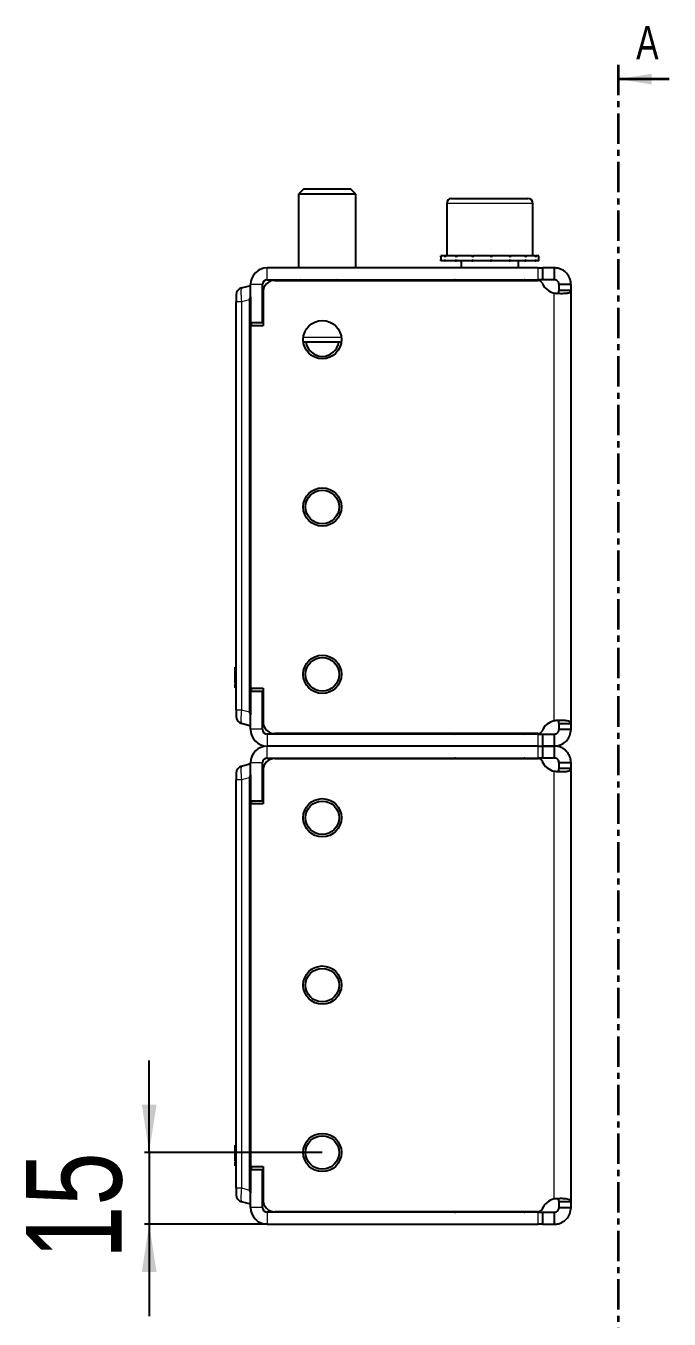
# Model space of a CAD drawing. Header units: millimetres. Extents: x 0 to 3822, y -962 to 586.
# Drawn here: x 1308.9 to 1443.4, y 269.5 to 540 of the extents above; entities that cross this region are included whole.
import ezdxf

# ---------------------------------------------------------------- set-up
doc = ezdxf.new("R2010")
doc.units = ezdxf.units.MM
doc.linetypes.add('CENTER', pattern=[10.16, 6.35, -1.27, 1.27, -1.27])
doc.layers.add('FORMAT', color=7, linetype='Continuous')
doc.styles.add('SLDTEXTSTYLE0', font='TXT', dxfattribs={"width": 0.75})
doc.dimstyles.new('SLDDIMSTYLE1', dxfattribs={"dimtxt": 20, "dimasz": 10, "dimexe": 0, "dimexo": 0.0625, "dimgap": 5, "dimtad": 2, "dimdec": 1, "dimrnd": 1e-09, "dimzin": 12, "dimdsep": 46, "dimtxsty": 'SLDTEXTSTYLE0', "dimsah": 1, "dimcen": 0.09, "dimadec": 0, "dimazin": 3, "dimtfac": 1, "dimtmove": 0, "dimatfit": 0, "dimfxl": 0, "dimfrac": 2, "dimtolj": 1, "dimtzin": 12, "dimarcsym": 0})

# ---------------------------------------------------------------- blocks, each defined once
blk = doc.blocks.new('_D_3')
at = {"layer": 'FORMAT'}
for p, q in [((1334.69, 304.39), (1334.69, 323.62)), ((1370.88, 304.39), (1333.69, 304.39)), ((1334.69, 304.39), (1334.69, 289.39)), ((1359.38, 289.39), (1333.69, 289.39)), ((1334.69, 289.39), (1334.69, 270.16))]:
    blk.add_line(p, q, dxfattribs=at)
for points in [[(1334.69, 304.39), (1336.23, 314.39), (1333.15, 314.39)], [(1334.69, 289.39), (1333.15, 279.39), (1336.23, 279.39)]]:
    blk.add_solid(points, dxfattribs=at)
at = {"layer": 'FORMAT', "insert": (1308.91, 282.11), "char_height": 20, "attachment_point": 1, "rotation": 90, "style": 'SLDTEXTSTYLE0'}
blk.add_mtext('15', dxfattribs=at)

msp = doc.modelspace()

# ---------------------------------------------------------------- linework, layer by layer
at = {"color": 7, "linetype": 'CENTER', "lineweight": 35}
msp.add_line((1432.76, 531.87), (1432.76, 263.4), dxfattribs=at)
at = {"color": 7, "linetype": 'Continuous', "lineweight": 35}
msp.add_line((1443.4, 528.87), (1432.76, 528.87), dxfattribs=at)
at = {"color": 7, "linetype": 'Continuous', "lineweight": 25}
for p, q in [((1366.97, 505.89), (1365.89, 504.82)), ((1376.82, 505.89), (1366.97, 505.89)), ((1377.89, 504.82), (1376.82, 505.89)), ((1365.89, 504.82), (1365.89, 489.39)), ((1377.89, 504.82), (1365.89, 504.82)), ((1377.89, 489.39), (1377.89, 504.82)), ((1397.89, 503.89), (1413.89, 503.89)), ((1413.89, 503.89), (1413.89, 503.89)), ((1396.89, 502.89), (1396.89, 491.89)), ((1414.89, 491.89), (1414.89, 502.89)), ((1395.64, 491.89), (1395.64, 490.89)), ((1395.64, 491.89), (1395.65, 491.89)), ((1395.64, 490.89), (1395.65, 490.89)), ((1395.65, 491.89), (1395.65, 491.64)), ((1396.48, 491.89), (1395.65, 491.89)), ((1395.65, 490.89), (1395.65, 491.14)), ((1396.48, 490.89), (1395.65, 490.89)), ((1396.48, 491.89), (1396.58, 491.89)), ((1396.48, 490.89), (1396.58, 490.89)), ((1396.58, 491.89), (1396.58, 491.64)), ((1398.75, 491.89), (1396.58, 491.89)), ((1396.58, 490.89), (1396.58, 491.14)), ((1398.75, 490.89), (1396.58, 490.89)), ((1398.75, 491.89), (1398.93, 491.89)), ((1398.75, 490.89), (1398.93, 490.89)), ((1398.93, 491.89), (1398.93, 491.64)), ((1402.1, 491.89), (1398.93, 491.89)), ((1398.93, 490.89), (1398.93, 491.14)), ((1402.1, 490.89), (1398.93, 490.89)), ((1399.89, 490.89), (1399.89, 489.39)), ((1402.1, 491.89), (1402.34, 491.89)), ((1402.1, 490.89), (1402.34, 490.89)), ((1402.34, 491.89), (1402.34, 491.64)), ((1406.04, 491.89), (1402.34, 491.89)), ((1402.34, 490.89), (1402.34, 491.14)), ((1406.04, 490.89), (1402.34, 490.89)), ((1406.03, 491.89), (1406.28, 491.89)), ((1406.04, 491.89), (1406.11, 491.89)), ((1406.04, 490.89), (1406.19, 490.89)), ((1406.19, 490.89), (1406.29, 490.89)), ((1406.24, 491.89), (1406.29, 491.89)), ((1406.29, 491.89), (1406.29, 491.64)), ((1409.95, 491.89), (1406.29, 491.89)), ((1406.29, 490.89), (1406.29, 491.14)), ((1409.95, 490.89), (1406.29, 490.89)), ((1409.95, 491.89), (1410.18, 491.89)), ((1409.95, 490.89), (1410.18, 490.89)), ((1410.18, 491.89), (1410.18, 491.64)), ((1413.24, 491.89), (1410.18, 491.89)), ((1410.18, 490.89), (1410.18, 491.14)), ((1413.24, 490.89), (1410.18, 490.89)), ((1411.89, 489.39), (1411.89, 490.89)), ((1413.24, 491.89), (1413.41, 491.89)), ((1413.24, 490.89), (1413.41, 490.89)), ((1413.41, 491.89), (1413.41, 491.64)), ((1415.42, 491.89), (1413.41, 491.89)), ((1413.41, 490.89), (1413.41, 491.14)), ((1415.42, 490.89), (1413.41, 490.89)), ((1415.42, 491.89), (1415.5, 491.89)), ((1415.42, 490.89), (1415.5, 490.89)), ((1415.5, 491.89), (1415.5, 491.64)), ((1416.14, 491.89), (1415.5, 491.89)), ((1415.5, 490.89), (1415.5, 491.14)), ((1416.14, 490.89), (1415.5, 490.89)), ((1416.14, 490.89), (1416.14, 491.89)), ((1415.99, 489.39), (1359.39, 489.39)), ((1359.39, 486.89), (1415.99, 486.89)), ((1361.64, 486.89), (1361.64, 486.79)), ((1361.93, 486.89), (1361.93, 486.79)), ((1363.62, 486.89), (1363.62, 486.79)), ((1366.57, 486.89), (1366.57, 486.79)), ((1370.32, 486.89), (1370.32, 486.79)), ((1374.32, 486.89), (1374.32, 486.79)), ((1377.95, 486.89), (1377.95, 486.79)), ((1380.65, 486.89), (1380.65, 486.79)), ((1382.02, 486.89), (1382.02, 486.79)), ((1382.14, 486.79), (1382.14, 486.89)), ((1415.99, 489.39), (1416.99, 489.39)), ((1416.99, 486.89), (1415.99, 486.89)), ((1419.39, 486.89), (1416.98, 486.89)), ((1416.99, 486.89), (1416.99, 489.39)), ((1419.39, 489.39), (1416.99, 489.39)), ((1419.39, 489.39), (1419.39, 486.89)), ((1354, 485.19), (1355.69, 485.64)), ((1355.69, 485.64), (1355.89, 485.64)), ((1355.89, 477.94), (1355.89, 485.89)), ((1358.39, 477.94), (1358.39, 485.89)), ((1358.49, 484.29), (1358.49, 477.29)), ((1360.99, 486.79), (1415.97, 486.79)), ((1422.89, 485.89), (1420.39, 485.89)), ((1420.39, 484.67), (1420.39, 485.89)), ((1422.89, 484.67), (1420.39, 484.67)), ((1422.89, 484.67), (1422.89, 485.89)), ((1422.89, 394.11), (1422.89, 484.67)), ((1352.89, 483.74), (1352.89, 482.29)), ((1352.89, 407.84), (1352.89, 482.29)), ((1355.69, 482.74), (1355.69, 396.54)), ((1355.89, 483.37), (1355.89, 395.92)), ((1358.49, 478.87), (1358.39, 478.66)), ((1355.89, 477.94), (1358.39, 477.94)), ((1355.89, 401.49), (1355.89, 477.29)), ((1358.49, 477.29), (1355.89, 477.29)), ((1374.86, 473.89), (1366.92, 473.89)), ((1352.69, 405.9), (1352.89, 405.9)), ((1352.89, 399.64), (1352.89, 407.84)), ((1352.69, 405.55), (1352.89, 405.55)), ((1352.69, 404.82), (1352.69, 405.55)), ((1352.69, 404.82), (1352.89, 404.82)), ((1352.69, 403.87), (1352.69, 403.98)), ((1352.69, 402.42), (1352.89, 402.42)), ((1352.69, 401.88), (1352.69, 402.42)), ((1352.69, 401.88), (1352.89, 401.88)), ((1352.69, 401.59), (1352.89, 401.59)), ((1355.89, 401.49), (1358.49, 401.49)), ((1355.89, 392.89), (1355.89, 400.84)), ((1355.89, 400.84), (1358.39, 400.84)), ((1358.39, 392.89), (1358.39, 400.84)), ((1358.49, 400.41), (1358.39, 400.63)), ((1358.49, 401.49), (1358.49, 394.49)), ((1352.89, 396.99), (1352.89, 399.64)), ((1352.89, 396.99), (1352.89, 395.54)), ((1355.69, 393.64), (1354, 394.09)), ((1355.89, 393.64), (1355.69, 393.64)), ((1420.39, 394.11), (1422.89, 394.11)), ((1420.39, 392.89), (1420.39, 394.11)), ((1420.39, 392.89), (1422.89, 392.89)), ((1422.89, 392.89), (1422.89, 394.11)), ((1415.99, 391.89), (1359.39, 391.89)), ((1415.97, 391.99), (1360.99, 391.99)), ((1415.99, 391.89), (1416.99, 391.89)), ((1416.99, 389.39), (1416.99, 391.89)), ((1416.99, 391.89), (1419.39, 391.89)), ((1419.39, 391.89), (1419.39, 389.39)), ((1415.99, 389.39), (1359.39, 389.39)), ((1359.39, 386.89), (1415.99, 386.89)), ((1360.99, 386.79), (1415.97, 386.79)), ((1415.99, 389.39), (1416.99, 389.39)), ((1416.99, 386.89), (1415.99, 386.89)), ((1419.39, 389.39), (1416.98, 389.39)), ((1416.99, 386.89), (1416.99, 389.39)), ((1416.99, 389.39), (1419.39, 389.39)), ((1419.39, 386.89), (1416.99, 386.89)), ((1419.39, 389.39), (1419.39, 386.89)), ((1354, 385.19), (1355.69, 385.64)), ((1355.69, 385.64), (1355.89, 385.64)), ((1355.89, 377.94), (1355.89, 385.89)), ((1358.39, 377.94), (1358.39, 385.89)), ((1358.49, 384.29), (1358.49, 377.29)), ((1420.39, 385.89), (1420.3, 386.3)), ((1422.89, 385.89), (1420.39, 385.89)), ((1420.39, 384.67), (1420.39, 385.89)), ((1422.89, 384.67), (1420.39, 384.67)), ((1422.89, 384.67), (1422.89, 385.89)), ((1422.89, 294.11), (1422.89, 384.67)), ((1352.89, 383.74), (1352.89, 382.29)), ((1352.89, 307.84), (1352.89, 382.29)), ((1355.69, 382.74), (1355.69, 296.54)), ((1355.89, 383.37), (1355.89, 295.92)), ((1358.49, 378.87), (1358.39, 378.66)), ((1355.89, 377.94), (1358.39, 377.94)), ((1355.89, 301.49), (1355.89, 377.29)), ((1358.49, 377.29), (1355.89, 377.29)), ((1352.69, 305.9), (1352.89, 305.9)), ((1352.89, 299.64), (1352.89, 307.84)), ((1352.69, 305.55), (1352.89, 305.55)), ((1352.69, 304.82), (1352.69, 305.55)), ((1352.69, 304.82), (1352.89, 304.82)), ((1352.69, 303.87), (1352.69, 303.98)), ((1352.69, 302.42), (1352.89, 302.42)), ((1352.69, 301.88), (1352.69, 302.42)), ((1352.69, 301.88), (1352.89, 301.88)), ((1352.69, 301.59), (1352.89, 301.59)), ((1355.89, 301.49), (1358.49, 301.49)), ((1355.89, 292.89), (1355.89, 300.84)), ((1355.89, 300.84), (1358.39, 300.84)), ((1358.39, 292.89), (1358.39, 300.84)), ((1358.49, 300.41), (1358.39, 300.63)), ((1358.49, 301.49), (1358.49, 294.49)), ((1352.89, 296.99), (1352.89, 299.64)), ((1352.89, 296.99), (1352.89, 295.54)), ((1355.69, 293.64), (1354, 294.09)), ((1355.89, 293.64), (1355.69, 293.64)), ((1420.39, 294.11), (1422.89, 294.11)), ((1420.39, 292.89), (1420.39, 294.11)), ((1420.39, 292.89), (1422.89, 292.89)), ((1422.89, 292.89), (1422.89, 294.11)), ((1415.99, 291.89), (1359.39, 291.89)), ((1415.97, 291.99), (1360.99, 291.99)), ((1415.99, 291.89), (1416.99, 291.89)), ((1416.99, 289.39), (1416.99, 291.89)), ((1416.99, 291.89), (1419.39, 291.89)), ((1419.39, 291.89), (1419.39, 289.39)), ((1359.39, 289.39), (1415.99, 289.39)), ((1416.99, 289.39), (1415.99, 289.39)), ((1416.99, 289.39), (1419.39, 289.39))]:
    msp.add_line(p, q, dxfattribs=at)
at = {"color": 8, "linetype": 'Continuous', "lineweight": 18}
for p, q in [((1414.89, 502.89), (1396.89, 502.89)), ((1359.39, 486.89), (1359.39, 489.39)), ((1415.99, 486.89), (1415.99, 489.39)), ((1358.39, 485.89), (1355.89, 485.89)), ((1354, 482.29), (1352.89, 482.29)), ((1355.69, 482.74), (1354, 482.29)), ((1354, 482.29), (1354, 396.99)), ((1419.39, 394.67), (1419.39, 484.12)), ((1356.09, 477.94), (1356.09, 477.29)), ((1366.92, 474.89), (1374.86, 474.89)), ((1352.69, 403.7), (1352.89, 403.7)), ((1356.09, 401.49), (1356.09, 400.84)), ((1352.89, 396.99), (1354, 396.99)), ((1354, 396.99), (1355.69, 396.54)), ((1358.39, 392.89), (1355.89, 392.89)), ((1359.39, 391.89), (1359.39, 389.39)), ((1415.99, 389.39), (1415.99, 391.89)), ((1359.39, 386.89), (1359.39, 389.39)), ((1415.99, 386.89), (1415.99, 389.39)), ((1358.39, 385.89), (1355.89, 385.89)), ((1419.39, 294.67), (1419.39, 384.12)), ((1354, 382.29), (1352.89, 382.29)), ((1355.69, 382.74), (1354, 382.29)), ((1354, 382.29), (1354, 296.99)), ((1356.09, 377.94), (1356.09, 377.29)), ((1352.69, 303.7), (1352.89, 303.7)), ((1356.09, 301.49), (1356.09, 300.84)), ((1352.89, 296.99), (1354, 296.99)), ((1354, 296.99), (1355.69, 296.54)), ((1358.39, 292.89), (1355.89, 292.89)), ((1359.39, 291.89), (1359.39, 289.39)), ((1415.99, 289.39), (1415.99, 291.89))]:
    msp.add_line(p, q, dxfattribs=at)
at = {"color": 7, "linetype": 'Continuous', "lineweight": 25}
for centre, radius in [((1370.89, 474.39), 4), ((1370.89, 439.39), 4), ((1370.89, 439.39), 3.5), ((1370.89, 404.39), 4), ((1370.89, 404.39), 3.5), ((1370.89, 374.39), 4), ((1370.89, 374.39), 3.5), ((1370.89, 339.39), 4), ((1370.89, 339.39), 3.5), ((1370.89, 304.39), 4), ((1370.89, 304.39), 3.5)]:
    msp.add_circle(centre, radius, dxfattribs=at)
for centre, radius, start, end in [((1397.89, 502.89), 1, 90, 180), ((1413.89, 502.89), 1, 0, 90), ((1359.39, 485.89), 3.5, 90, 180), ((1359.39, 485.89), 1, 90, 180), ((1398.54, 486.54), 0.35, 45.5847, 90), ((1413.24, 486.54), 0.35, 90, 134.4153), ((1354.39, 483.74), 1.5, 105, 180), ((1360.99, 484.29), 2.5, 90, 180), ((1415.97, 485.79), 1, 22.8854, 90), ((1420.11, 487.54), 3.5, 202.8854, 258.1052), ((1370.89, 474.39), 3.5, 188.2132, 351.7868), ((1354.39, 395.54), 1.5, 180, 255), ((1359.39, 392.89), 3.5, 180, 270), ((1359.39, 392.89), 1, 180, 270), ((1360.99, 394.49), 2.5, 180, 270), ((1415.97, 392.99), 1, 270, 337.1146), ((1420.11, 391.24), 3.5, 101.8948, 157.1146), ((1398.54, 392.24), 0.35, 270, 314.4153), ((1413.24, 392.24), 0.35, 225.5847, 270), ((1359.39, 385.89), 3.5, 90, 180), ((1359.39, 385.89), 1, 90, 180), ((1360.99, 384.29), 2.5, 90, 180), ((1398.54, 386.54), 0.35, 45.5847, 90), ((1413.24, 386.54), 0.35, 90, 134.4153), ((1415.97, 385.79), 1, 22.8854, 90), ((1354.39, 383.74), 1.5, 105, 180), ((1420.11, 387.54), 3.5, 202.8854, 258.1052), ((1354.39, 295.54), 1.5, 180, 255), ((1359.39, 292.89), 3.5, 180, 270), ((1359.39, 292.89), 1, 180, 270), ((1360.99, 294.49), 2.5, 180, 270), ((1415.97, 292.99), 1, 270, 337.1146), ((1420.11, 291.24), 3.5, 101.8948, 157.1146), ((1398.54, 292.24), 0.35, 270, 314.4153), ((1413.24, 292.24), 0.35, 225.5847, 270)]:
    msp.add_arc(centre, radius, start, end, dxfattribs=at)
at = {"color": 8, "linetype": 'Continuous', "lineweight": 18}
for centre, major_axis, start_param, end_param in [((1354.39, 482.19), (-0.38, 3), 0.016741, 1.520499), ((1354.39, 397.1), (0.38, 3), 1.621093, 3.124852), ((1354.39, 382.19), (-0.38, 3), 0.016741, 1.520499), ((1354.39, 297.1), (0.38, 3), 1.621093, 3.124852)]:
    msp.add_ellipse(centre, major_axis=major_axis, ratio=0.123038, start_param=start_param, end_param=end_param, dxfattribs=at)
at = {"color": 7, "linetype": 'Continuous', "lineweight": 25}
for centre, major_axis, start_param, end_param in [((1367.28, 485.64), (-11.57, -3.1), 6.030113, 6.216148), ((1367.28, 393.64), (-11.57, 3.1), 0.067037, 0.253072), ((1367.28, 385.64), (-11.57, -3.1), 6.030113, 6.216148), ((1367.28, 293.64), (-11.57, 3.1), 0.067037, 0.253072)]:
    msp.add_ellipse(centre, major_axis=major_axis, ratio=0.250563, start_param=start_param, end_param=end_param, dxfattribs=at)
for points, knots in [([(1395.65, 491.64), (1395.65, 491.68), (1395.64, 491.75), (1395.64, 491.83), (1395.64, 491.87), (1395.64, 491.89)], [0, 0, 0, 0, 0.4999808, 0.7499881, 1, 1, 1, 1]), ([(1395.64, 490.89), (1395.64, 490.91), (1395.64, 490.95), (1395.64, 491.04), (1395.65, 491.1), (1395.65, 491.14)], [0, 0, 0, 0, 0.25014, 0.50028, 1, 1, 1, 1]), ([(1396.58, 491.64), (1396.56, 491.68), (1396.54, 491.75), (1396.5, 491.83), (1396.49, 491.87), (1396.48, 491.89)], [0, 0, 0, 0, 0.499981, 0.749988, 1, 1, 1, 1]), ([(1396.48, 490.89), (1396.49, 490.91), (1396.5, 490.95), (1396.54, 491.04), (1396.56, 491.1), (1396.58, 491.14)], [0, 0, 0, 0, 0.25014, 0.50028, 1, 1, 1, 1]), ([(1398.93, 491.64), (1398.9, 491.68), (1398.85, 491.75), (1398.79, 491.83), (1398.76, 491.87), (1398.75, 491.89)], [0, 0, 0, 0, 0.4999808, 0.7499881, 1, 1, 1, 1]), ([(1398.75, 490.89), (1398.76, 490.91), (1398.79, 490.95), (1398.85, 491.04), (1398.9, 491.1), (1398.93, 491.14)], [0, 0, 0, 0, 0.25014, 0.50028, 1, 1, 1, 1]), ([(1402.34, 491.64), (1402.3, 491.68), (1402.24, 491.75), (1402.16, 491.83), (1402.12, 491.87), (1402.1, 491.89)], [0, 0, 0, 0, 0.499981, 0.749988, 1, 1, 1, 1]), ([(1402.1, 490.89), (1402.12, 490.91), (1402.16, 490.95), (1402.24, 491.04), (1402.3, 491.1), (1402.34, 491.14)], [0, 0, 0, 0, 0.25014, 0.50028, 1, 1, 1, 1]), ([(1406.29, 491.64), (1406.24, 491.68), (1406.18, 491.75), (1406.1, 491.83), (1406.06, 491.87), (1406.04, 491.89)], [0, 0, 0, 0, 0.499981, 0.749988, 1, 1, 1, 1]), ([(1406.04, 490.89), (1406.06, 490.91), (1406.1, 490.95), (1406.18, 491.04), (1406.24, 491.1), (1406.29, 491.14)], [0, 0, 0, 0, 0.25014, 0.50028, 1, 1, 1, 1]), ([(1406.29, 491.64), (1406.27, 491.71), (1406.24, 491.84), (1406.2, 491.88), (1406.19, 491.89)], [0, 0, 0, 0, 0.561794, 1, 1, 1, 1]), ([(1406.29, 491.14), (1406.27, 491.07), (1406.24, 490.94), (1406.2, 490.91), (1406.19, 490.89)], [0, 0, 0, 0, 0.561794, 1, 1, 1, 1]), ([(1410.18, 491.64), (1410.14, 491.68), (1410.08, 491.75), (1410, 491.83), (1409.97, 491.87), (1409.95, 491.89)], [0, 0, 0, 0, 0.499981, 0.749988, 1, 1, 1, 1]), ([(1409.95, 490.89), (1409.97, 490.91), (1410, 490.95), (1410.08, 491.04), (1410.14, 491.1), (1410.18, 491.14)], [0, 0, 0, 0, 0.2501401, 0.5002802, 1, 1, 1, 1]), ([(1413.41, 491.64), (1413.38, 491.68), (1413.34, 491.75), (1413.28, 491.83), (1413.26, 491.87), (1413.24, 491.89)], [0, 0, 0, 0, 0.499981, 0.749988, 1, 1, 1, 1]), ([(1413.24, 490.89), (1413.26, 490.91), (1413.28, 490.95), (1413.34, 491.04), (1413.38, 491.1), (1413.41, 491.14)], [0, 0, 0, 0, 0.25014, 0.50028, 1, 1, 1, 1]), ([(1415.5, 491.64), (1415.49, 491.68), (1415.47, 491.75), (1415.44, 491.83), (1415.42, 491.87), (1415.42, 491.89)], [0, 0, 0, 0, 0.499981, 0.749988, 1, 1, 1, 1]), ([(1415.42, 490.89), (1415.42, 490.91), (1415.44, 490.95), (1415.47, 491.04), (1415.49, 491.1), (1415.5, 491.14)], [0, 0, 0, 0, 0.25014, 0.50028, 1, 1, 1, 1]), ([(1361.9, 486.79), (1361.9, 486.8), (1361.89, 486.84), (1361.88, 486.87), (1361.88, 486.89)], [0, 0, 0, 0, 0.374848, 1, 1, 1, 1]), ([(1363.53, 486.79), (1363.53, 486.8), (1363.51, 486.84), (1363.49, 486.87), (1363.48, 486.89)], [0, 0, 0, 0, 0.374848, 1, 1, 1, 1]), ([(1366.44, 486.79), (1366.43, 486.8), (1366.4, 486.84), (1366.37, 486.87), (1366.36, 486.89)], [0, 0, 0, 0, 0.374848, 1, 1, 1, 1]), ([(1370.18, 486.79), (1370.16, 486.8), (1370.13, 486.84), (1370.1, 486.87), (1370.08, 486.89)], [0, 0, 0, 0, 0.374848, 1, 1, 1, 1]), ([(1374.17, 486.79), (1374.16, 486.8), (1374.13, 486.84), (1374.1, 486.87), (1374.08, 486.89)], [0, 0, 0, 0, 0.374848, 1, 1, 1, 1]), ([(1377.82, 486.79), (1377.81, 486.8), (1377.79, 486.84), (1377.76, 486.87), (1377.74, 486.89)], [0, 0, 0, 0, 0.374848, 1, 1, 1, 1]), ([(1380.57, 486.79), (1380.56, 486.8), (1380.55, 486.84), (1380.53, 486.87), (1380.52, 486.89)], [0, 0, 0, 0, 0.374848, 1, 1, 1, 1]), ([(1382, 486.79), (1381.99, 486.8), (1381.99, 486.84), (1381.98, 486.87), (1381.98, 486.89)], [0, 0, 0, 0, 0.374848, 1, 1, 1, 1]), ([(1422.89, 485.89), (1422.87, 486.15), (1422.84, 486.64), (1422.56, 487.46), (1422.1, 488.17), (1421.47, 488.74), (1420.85, 489.1), (1420.15, 489.34), (1419.65, 489.37), (1419.39, 489.39)], [0, 0, 0, 0, 0.144067, 0.271276, 0.474907, 0.597997, 0.726338, 0.860245, 1, 1, 1, 1]), ([(1420.39, 485.89), (1420.38, 486.03), (1420.36, 486.22), (1420.23, 486.44), (1420.12, 486.58), (1419.98, 486.7), (1419.81, 486.81), (1419.6, 486.88), (1419.46, 486.89), (1419.39, 486.89)], [0, 0, 0, 0, 0.294103, 0.406373, 0.497014, 0.611853, 0.731691, 0.860101, 1, 1, 1, 1]), ([(1419.39, 484.12), (1419.71, 484.1), (1420.3, 484.07), (1421.24, 484.06), (1422.11, 484.1), (1422.77, 484.31), (1422.85, 484.55), (1422.89, 484.67)], [0, 0, 0, 0, 0.17084, 0.319217, 0.548103, 0.767822, 1, 1, 1, 1]), ([(1419.86, 484.07), (1419.87, 484.07), (1419.93, 484.06), (1420.04, 484.08), (1420.16, 484.12), (1420.26, 484.21), (1420.37, 484.38), (1420.38, 484.55), (1420.39, 484.67)], [0, 0, 0, 0, 0.0104995, 0.1675947, 0.3010267, 0.4506494, 0.615637, 1, 1, 1, 1]), ([(1352.69, 405.55), (1352.69, 405.66), (1352.69, 405.86), (1352.69, 405.89), (1352.69, 405.9)], [0, 0, 0, 0, 0.5368, 1, 1, 1, 1]), ([(1352.69, 403.7), (1352.69, 403.86), (1352.69, 404.2), (1352.69, 404.62), (1352.69, 404.8), (1352.69, 404.89)], [0, 0, 0, 0, 0.346986, 0.702168, 1, 1, 1, 1]), ([(1352.69, 402.54), (1352.69, 402.57), (1352.69, 402.7), (1352.69, 403.11), (1352.69, 403.5), (1352.69, 403.7)], [0, 0, 0, 0, 0.136302, 0.576865, 1, 1, 1, 1]), ([(1352.69, 401.59), (1352.69, 401.6), (1352.69, 401.63), (1352.69, 401.8), (1352.69, 401.88)], [0, 0, 0, 0, 0.577653, 1, 1, 1, 1]), ([(1422.89, 394.11), (1422.84, 394.24), (1422.75, 394.46), (1422.18, 394.65), (1421.58, 394.72), (1420.95, 394.74), (1420.2, 394.73), (1419.67, 394.69), (1419.39, 394.67)], [0, 0, 0, 0, 0.254149, 0.448213, 0.574908, 0.708872, 0.850468, 1, 1, 1, 1]), ([(1419.39, 391.89), (1419.47, 391.9), (1419.63, 391.91), (1419.84, 391.99), (1420, 392.09), (1420.13, 392.22), (1420.24, 392.36), (1420.36, 392.59), (1420.38, 392.77), (1420.39, 392.89)], [0, 0, 0, 0, 0.156786, 0.290809, 0.403501, 0.497298, 0.607133, 0.726181, 1, 1, 1, 1]), ([(1419.39, 389.39), (1419.69, 389.41), (1420.24, 389.45), (1421.14, 389.81), (1422.02, 390.47), (1422.75, 391.58), (1422.84, 392.45), (1422.89, 392.89)], [0, 0, 0, 0, 0.16069, 0.301312, 0.521951, 0.753573, 1, 1, 1, 1]), ([(1420.39, 394.11), (1420.38, 394.23), (1420.36, 394.44), (1420.2, 394.65), (1420.07, 394.69), (1420.03, 394.71)], [0, 0, 0, 0, 0.488232, 0.819706, 1, 1, 1, 1]), ([(1422.89, 385.89), (1422.87, 386.15), (1422.84, 386.64), (1422.56, 387.46), (1422.1, 388.17), (1421.47, 388.74), (1420.85, 389.1), (1420.15, 389.34), (1419.65, 389.37), (1419.39, 389.39)], [0, 0, 0, 0, 0.144067, 0.271276, 0.474907, 0.597997, 0.726338, 0.860245, 1, 1, 1, 1]), ([(1420.39, 385.89), (1420.38, 386.03), (1420.36, 386.22), (1420.23, 386.44), (1420.12, 386.58), (1419.98, 386.7), (1419.81, 386.81), (1419.6, 386.88), (1419.46, 386.89), (1419.39, 386.89)], [0, 0, 0, 0, 0.294103, 0.406373, 0.497014, 0.611853, 0.731691, 0.860101, 1, 1, 1, 1]), ([(1419.39, 384.12), (1419.71, 384.1), (1420.3, 384.07), (1421.24, 384.06), (1422.11, 384.1), (1422.77, 384.31), (1422.85, 384.55), (1422.89, 384.67)], [0, 0, 0, 0, 0.17084, 0.319217, 0.548103, 0.767822, 1, 1, 1, 1]), ([(1419.86, 384.07), (1419.87, 384.07), (1419.93, 384.06), (1420.04, 384.08), (1420.16, 384.12), (1420.26, 384.21), (1420.37, 384.38), (1420.38, 384.55), (1420.39, 384.67)], [0, 0, 0, 0, 0.010499, 0.167595, 0.301027, 0.450649, 0.615637, 1, 1, 1, 1]), ([(1352.69, 305.55), (1352.69, 305.66), (1352.69, 305.86), (1352.69, 305.89), (1352.69, 305.9)], [0, 0, 0, 0, 0.5368, 1, 1, 1, 1]), ([(1352.69, 303.7), (1352.69, 303.86), (1352.69, 304.2), (1352.69, 304.62), (1352.69, 304.8), (1352.69, 304.89)], [0, 0, 0, 0, 0.3469857, 0.7021684, 1, 1, 1, 1]), ([(1352.69, 302.54), (1352.69, 302.57), (1352.69, 302.7), (1352.69, 303.11), (1352.69, 303.5), (1352.69, 303.7)], [0, 0, 0, 0, 0.136302, 0.576865, 1, 1, 1, 1]), ([(1352.69, 301.59), (1352.69, 301.6), (1352.69, 301.63), (1352.69, 301.8), (1352.69, 301.88)], [0, 0, 0, 0, 0.577653, 1, 1, 1, 1]), ([(1422.89, 294.11), (1422.84, 294.24), (1422.75, 294.46), (1422.18, 294.65), (1421.58, 294.72), (1420.95, 294.74), (1420.2, 294.73), (1419.67, 294.69), (1419.39, 294.67)], [0, 0, 0, 0, 0.254149, 0.448213, 0.574908, 0.708872, 0.850468, 1, 1, 1, 1]), ([(1419.39, 291.89), (1419.47, 291.9), (1419.63, 291.91), (1419.84, 291.99), (1420, 292.09), (1420.13, 292.22), (1420.24, 292.36), (1420.36, 292.59), (1420.38, 292.77), (1420.39, 292.89)], [0, 0, 0, 0, 0.156786, 0.290809, 0.403501, 0.497298, 0.607133, 0.726181, 1, 1, 1, 1]), ([(1419.39, 289.39), (1419.69, 289.41), (1420.24, 289.45), (1421.14, 289.81), (1422.02, 290.47), (1422.75, 291.58), (1422.84, 292.45), (1422.89, 292.89)], [0, 0, 0, 0, 0.16069, 0.301312, 0.521951, 0.753573, 1, 1, 1, 1]), ([(1420.39, 294.11), (1420.38, 294.23), (1420.36, 294.44), (1420.2, 294.65), (1420.07, 294.69), (1420.03, 294.71)], [0, 0, 0, 0, 0.488232, 0.819706, 1, 1, 1, 1])]:
    msp.add_open_spline(points, degree=3, knots=knots, dxfattribs=at)
at = {"color": 7, "linetype": 'Continuous', "lineweight": 35}
msp.add_solid([(1432.76, 528.87), (1439.76, 527.75), (1439.76, 529.99)], dxfattribs=at)

# ---------------------------------------------------------------- texts
at = {"color": 7, "linetype": 'Continuous', "insert": (1436.51, 540.01), "char_height": 7, "attachment_point": 1, "style": 'SLDTEXTSTYLE0'}
msp.add_mtext('A', dxfattribs=at)

# ---------------------------------------------------------------- dimensions: what is measured, and where the dimension line sits
at = {"layer": 'FORMAT'}
dim = msp.add_linear_dim(base=(1334.69, 289.39), p1=(1370.89, 304.39), p2=(1359.39, 289.39), angle=90, dimstyle='SLDDIMSTYLE1', dxfattribs=at)
dim.commit()
dim.dimension.update_dxf_attribs({"geometry": '_D_3', "text_midpoint": (1334.69, 296.89), "dimtype": 160})

doc.saveas('drawing.dxf')
